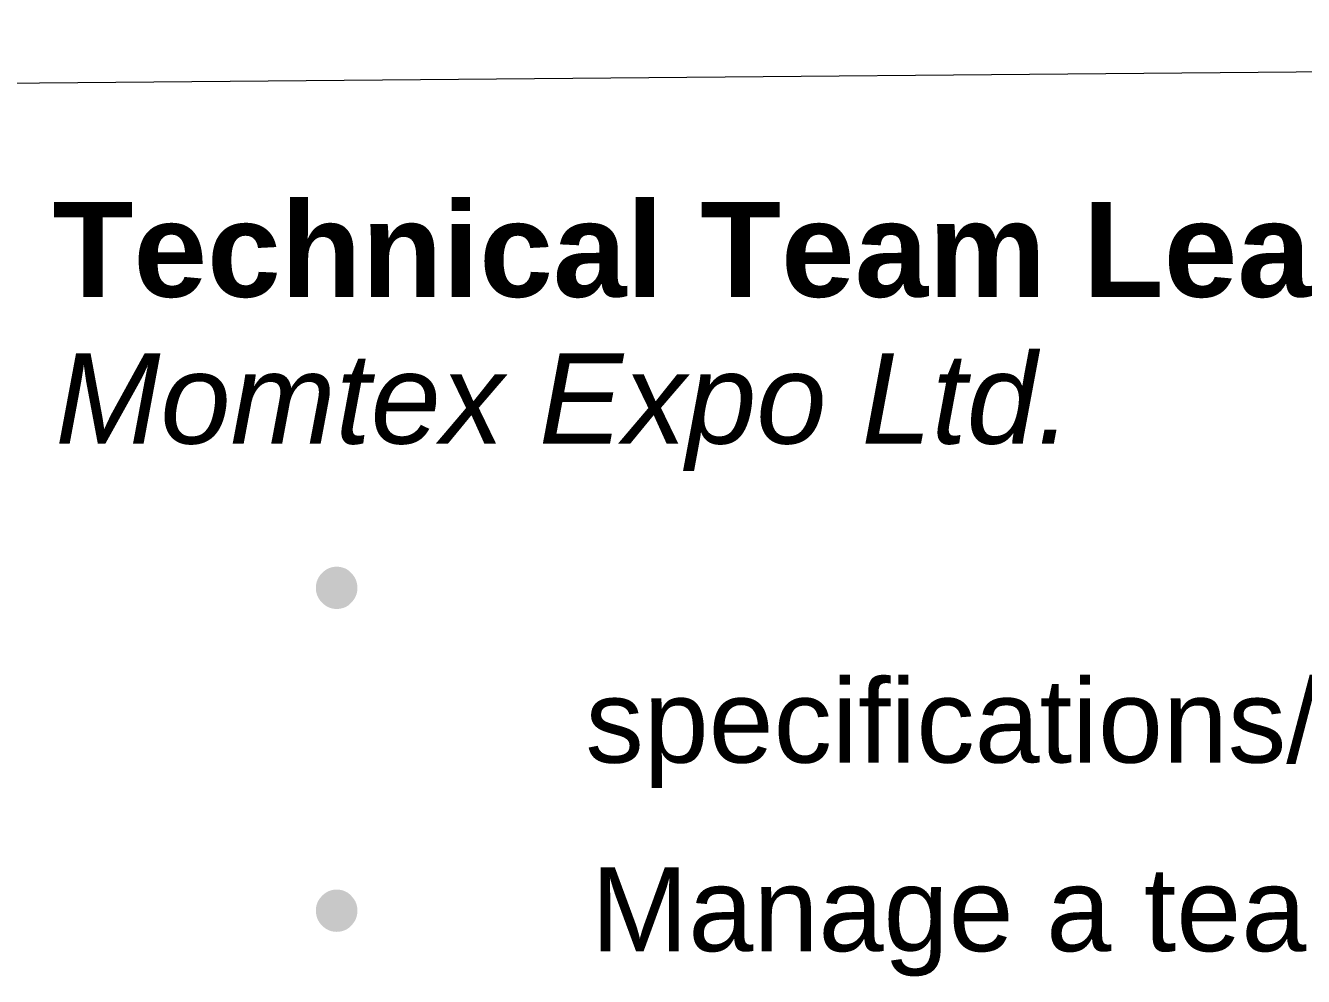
# Model space of a CAD drawing. Header units: millimetres. Extents: x 25 to 207, y 36 to 227.
# Drawn here: x 50.17 to 80.7, y 136.75 to 159.46 of the extents above; entities that cross this region are included whole.
import ezdxf

# ---------------------------------------------------------------- set-up
doc = ezdxf.new("R2010")
doc.units = ezdxf.units.MM
doc.header["$MEASUREMENT"] = 0
doc.layers.get('0').update_dxf_attribs({"linetype": 'CONTINUOUS'})
doc.styles.add('Arial$001', font='arial.ttf', dxfattribs={"height": 2.376})
doc.styles.add('Arial$101', font='arialbd.ttf', dxfattribs={"height": 3.024})
doc.styles.add('Arial$201', font='ariali.ttf', dxfattribs={"oblique": 15, "height": 2.736})

msp = doc.modelspace()

# ---------------------------------------------------------------- hatches: boundary and pattern name
at = {"true_color": 0x000007}
h = msp.add_hatch(color=0, dxfattribs=at)
edge = h.paths.add_edge_path()
edge.add_spline(control_points=[(58.098, 146.023), (58.098, 145.89), (58.048, 145.775), (57.949, 145.675), (57.949, 145.675), (57.866, 145.576), (57.734, 145.526), (57.601, 145.526), (57.601, 145.526), (57.469, 145.526), (57.353, 145.576), (57.254, 145.675), (57.254, 145.675), (57.155, 145.775), (57.105, 145.89), (57.105, 146.023), (57.105, 146.023), (57.105, 146.172), (57.155, 146.288), (57.254, 146.387), (57.254, 146.387), (57.353, 146.486), (57.469, 146.536), (57.601, 146.536), (57.601, 146.536), (57.734, 146.536), (57.866, 146.486), (57.949, 146.387), (57.949, 146.387), (58.048, 146.288), (58.098, 146.172), (58.098, 146.023)], knot_values=[0, 0, 0, 0, 0.03125, 0.03125, 0.03125, 0.03125, 0.0625, 0.0625, 0.0625, 0.0625, 0.09375, 0.09375, 0.09375, 0.09375, 0.125, 0.125, 0.125, 0.125, 0.15625, 0.15625, 0.15625, 0.15625, 0.1875, 0.1875, 0.1875, 0.1875, 0.21875, 0.21875, 0.21875, 0.21875, 1, 1, 1, 1], degree=3, periodic=0)
h = msp.add_hatch(color=0, dxfattribs=at)
edge = h.paths.add_edge_path()
edge.add_spline(control_points=[(58.098, 138.326), (58.098, 138.177), (58.048, 138.061), (57.949, 137.962), (57.949, 137.962), (57.866, 137.863), (57.734, 137.813), (57.601, 137.813), (57.601, 137.813), (57.469, 137.813), (57.353, 137.863), (57.254, 137.962), (57.254, 137.962), (57.155, 138.061), (57.105, 138.177), (57.105, 138.326), (57.105, 138.326), (57.105, 138.459), (57.155, 138.574), (57.254, 138.674), (57.254, 138.674), (57.353, 138.773), (57.469, 138.823), (57.601, 138.823), (57.601, 138.823), (57.734, 138.823), (57.866, 138.773), (57.949, 138.674), (57.949, 138.674), (58.048, 138.574), (58.098, 138.459), (58.098, 138.326)], knot_values=[0, 0, 0, 0, 0.03125, 0.03125, 0.03125, 0.03125, 0.0625, 0.0625, 0.0625, 0.0625, 0.09375, 0.09375, 0.09375, 0.09375, 0.125, 0.125, 0.125, 0.125, 0.15625, 0.15625, 0.15625, 0.15625, 0.1875, 0.1875, 0.1875, 0.1875, 0.21875, 0.21875, 0.21875, 0.21875, 1, 1, 1, 1], degree=3, periodic=0)

# ---------------------------------------------------------------- linework, layer by layer
at = {"color": 0, "linetype": 'Continuous', "lineweight": 15, "true_color": 0xbdd7ee}
msp.add_lwpolyline([(25.027, 157.874), (206.968, 159.463), (206.968, 159.463)], dxfattribs=at)

# ---------------------------------------------------------------- texts
at = {"color": 0, "true_color": 0x000007}
for s, height, style, p in [('Technical Team Leader (.Net)', 2.26468, 'Arial$101', (50.815, 152.981)), ('Momtex Expo Ltd.', 2.15745, 'Arial$201', (50.881, 149.476)), ('specifications/ recommendations and deliver it in a timely manner ', 1.99689, 'Arial$001', (63.544, 141.855)), ('Manage a team of 3 (three) developers working for Momtex Expo Ltd. Provide effective leadership ', 2.00089, 'Arial$001', (63.676, 137.351))]:
    msp.add_text(s, height=height, dxfattribs=dict(at, style=style)).set_placement(p)

doc.saveas('drawing.dxf')
